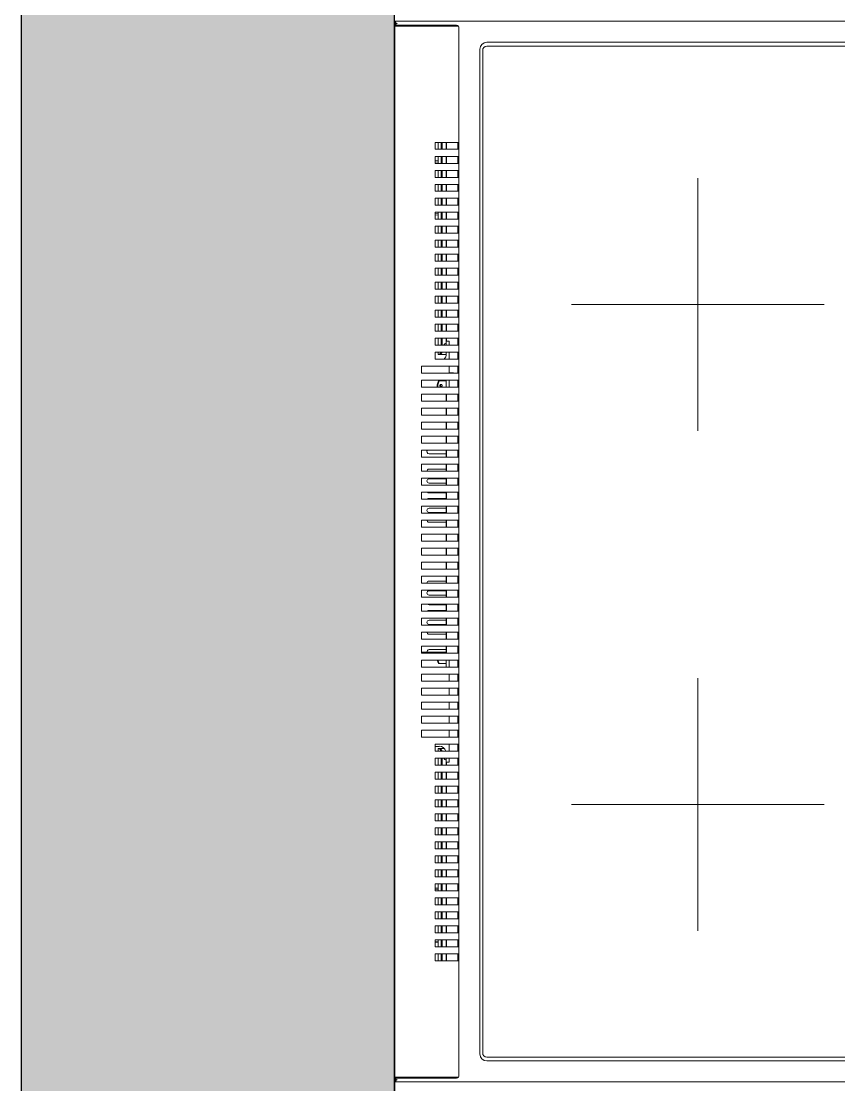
# Model space of a CAD drawing. Header units: inches. Extents: x 9715 to 9910, y -508 to -121.
# Drawn here: x 9715.47 to 9738.46, y -237.94 to -208.02 of the extents above; entities that cross this region are included whole.
import ezdxf

# ---------------------------------------------------------------- set-up
doc = ezdxf.new("R2010")
doc.units = ezdxf.units.IN
doc.header["$LTSCALE"] = 25
doc.header["$MEASUREMENT"] = 0
doc.linetypes.add('Hidden', pattern=[0.03937, 0.019685, -0.019685])
doc.layers.add('A-EQPM-KITCHEN', color=178, linetype='Continuous', lineweight=13, true_color=0x000000)
doc.layers.add('Default', color=178, linetype='Continuous', true_color=0x000000)
doc.layers.add('Layer 02', color=254, linetype='Continuous', true_color=0xe6e6e6)

# ---------------------------------------------------------------- blocks, each defined once
blk = doc.blocks.new('Group-304')
at = {"layer": 'A-EQPM-KITCHEN'}
blk.add_lwpolyline([(97, 11.754), (17.5, 11.754), (17.5, 36.504), (97, 36.504)], close=True, dxfattribs=at)
blk = doc.blocks.new('Stove-Plan')
at = {"layer": 'A-EQPM-KITCHEN'}
for p, q in [((-14.843, 14.618), (-14.843, -10.22)), ((-14.84, 14.618), (-14.808, 14.65)), ((-14.81, 14.616), (-14.84, 14.618)), ((-14.811, 14.65), (-14.811, 14.639)), ((-14.752, 14.639), (-14.811, 14.639)), ((-14.811, 14.639), (-14.811, 14.633)), ((-14.811, 14.633), (-14.811, 14.618)), ((-14.811, 14.618), (-14.81, 14.616)), ((-14.808, 14.65), (14.965, 14.65)), ((-14.752, 14.608), (-14.803, 14.608)), ((-14.803, 14.608), (-14.772, 14.579)), ((-14.736, 14.639), (-14.752, 14.639)), ((-14.74, 14.608), (-14.752, 14.608)), ((-14.736, 14.559), (-14.736, 14.639)), ((-14.736, 14.639), (-14.705, 14.639)), ((-14.736, 12.906), (-14.736, 14.559)), ((-14.705, 14.639), (-14.705, 14.653)), ((14.862, 14.639), (-14.705, 14.639)), ((-14.705, 14.639), (-14.705, 14.615)), ((-14.705, 14.615), (-14.705, 14.6)), ((-14.705, 14.6), (-14.705, 14.589)), ((-14.705, 14.563), (-14.705, 14.558)), ((-14.705, 14.558), (-14.705, 12.906)), ((-14.504, 14.653), (-14.524, 14.653)), ((-13.722, 14.639), (-13.006, 14.639)), ((13.164, 14.639), (13.88, 14.639)), ((14.681, 14.653), (14.661, 14.653)), ((14.862, 14.653), (14.862, 14.639)), ((14.862, 14.639), (14.894, 14.639)), ((14.862, 14.615), (14.862, 14.639)), ((14.862, 14.558), (14.862, 14.615)), ((14.862, 12.906), (14.862, 14.558)), ((14.894, 14.639), (14.894, 14.559)), ((14.894, 14.543), (14.894, 14.589)), ((14.894, 14.559), (14.894, 12.906)), ((14.909, 14.639), (14.897, 14.639)), ((14.909, 14.608), (14.897, 14.608)), ((14.966, 14.639), (14.909, 14.639)), ((14.966, 14.608), (14.909, 14.608)), ((14.93, 14.579), (14.958, 14.608)), ((14.965, 14.65), (14.996, 14.618)), ((14.968, 14.639), (14.968, 14.65)), ((14.968, 14.635), (14.968, 14.639)), ((14.969, 14.618), (14.968, 14.635)), ((14.996, 14.618), (14.969, 14.618)), ((15, -10.22), (15, 14.618)), ((-5.138, 12.896), (-5.138, 13.891)), ((-5.138, 13.891), (-4.941, 13.891)), ((-4.941, 13.891), (-4.941, 12.896)), ((-4.744, 12.896), (-4.744, 13.891)), ((-4.744, 13.891), (-4.547, 13.891)), ((-4.547, 13.891), (-4.547, 12.896)), ((-4.35, 12.896), (-4.35, 13.891)), ((-4.35, 13.891), (-4.154, 13.891)), ((-4.154, 13.891), (-4.154, 12.896)), ((-3.957, 12.896), (-3.957, 13.891)), ((-3.957, 13.891), (-3.76, 13.891)), ((-3.76, 13.891), (-3.76, 12.896)), ((-3.563, 12.896), (-3.563, 13.891)), ((-3.563, 13.891), (-3.366, 13.891)), ((-3.366, 13.891), (-3.366, 12.896)), ((-3.169, 12.896), (-3.169, 13.891)), ((-3.169, 13.891), (-2.972, 13.891)), ((-2.972, 13.891), (-2.972, 12.896)), ((-2.579, 13.891), (-2.776, 13.891)), ((-2.776, 13.891), (-2.776, 12.896)), ((-2.75, 13.891), (-2.75, 13.542)), ((-2.579, 12.896), (-2.579, 13.891)), ((-2.185, 13.891), (-2.382, 13.891)), ((-2.382, 13.891), (-2.382, 12.896)), ((-2.185, 12.896), (-2.185, 13.891)), ((-1.791, 13.891), (-1.988, 13.891)), ((-1.988, 13.891), (-1.988, 12.896)), ((-1.791, 12.896), (-1.791, 13.891)), ((-1.398, 13.891), (-1.594, 13.891)), ((-1.594, 13.891), (-1.594, 12.896)), ((-1.398, 12.896), (-1.398, 13.891)), ((-1.004, 13.891), (-1.201, 13.891)), ((-1.201, 13.891), (-1.201, 12.896)), ((-1.004, 12.896), (-1.004, 13.891)), ((-0.61, 13.891), (-0.807, 13.891)), ((-0.807, 13.891), (-0.807, 12.896)), ((-0.61, 12.896), (-0.61, 13.891)), ((-0.217, 13.891), (-0.413, 13.891)), ((-0.413, 13.891), (-0.413, 12.896)), ((-0.217, 12.896), (-0.217, 13.891)), ((0.177, 13.891), (-0.02, 13.891)), ((-0.02, 13.891), (-0.02, 12.896)), ((0.177, 12.896), (0.177, 13.891)), ((0.571, 13.891), (0.374, 13.891)), ((0.374, 13.891), (0.374, 12.896)), ((0.571, 12.896), (0.571, 13.891)), ((0.965, 13.891), (0.768, 13.891)), ((0.768, 13.891), (0.768, 12.896)), ((0.965, 12.896), (0.965, 13.891)), ((1.161, 12.896), (1.161, 13.891)), ((1.161, 13.891), (1.358, 13.891)), ((1.358, 13.891), (1.358, 12.896)), ((1.555, 12.896), (1.555, 13.891)), ((1.555, 13.891), (1.752, 13.891)), ((1.752, 13.891), (1.752, 12.896)), ((1.949, 12.896), (1.949, 13.891)), ((1.949, 13.891), (2.146, 13.891)), ((2.146, 13.891), (2.146, 12.896)), ((2.343, 12.896), (2.343, 13.891)), ((2.343, 13.891), (2.539, 13.891)), ((2.539, 13.891), (2.539, 12.896)), ((2.736, 12.896), (2.736, 13.891)), ((2.736, 13.891), (2.933, 13.891)), ((2.933, 13.891), (2.933, 12.896)), ((3.13, 12.896), (3.13, 13.891)), ((3.13, 13.891), (3.327, 13.891)), ((3.327, 13.891), (3.327, 12.896)), ((3.524, 12.896), (3.524, 13.891)), ((3.524, 13.891), (3.72, 13.891)), ((3.72, 13.891), (3.72, 12.896)), ((3.917, 12.896), (3.917, 13.891)), ((3.917, 13.891), (4.114, 13.891)), ((4.114, 13.891), (4.114, 12.896)), ((4.311, 12.896), (4.311, 13.891)), ((4.311, 13.891), (4.508, 13.891)), ((4.508, 13.891), (4.508, 12.896)), ((4.705, 12.896), (4.705, 13.891)), ((4.705, 13.891), (4.902, 13.891)), ((4.902, 13.891), (4.902, 12.896)), ((5.098, 12.896), (5.098, 13.891)), ((5.098, 13.891), (5.295, 13.891)), ((5.295, 13.891), (5.295, 12.896)), ((-11.24, 13.502), (-11.437, 13.502)), ((-11.437, 13.502), (-11.437, 12.896)), ((-11.24, 12.896), (-11.24, 13.502)), ((-10.846, 13.502), (-11.043, 13.502)), ((-11.043, 13.502), (-11.043, 12.896)), ((-10.921, 13.502), (-10.927, 13.42)), ((-10.887, 13.42), (-10.882, 13.502)), ((-10.846, 12.896), (-10.846, 13.502)), ((-10.453, 13.502), (-10.65, 13.502)), ((-10.65, 13.502), (-10.65, 12.894)), ((-10.453, 12.896), (-10.453, 13.502)), ((-10.256, 12.896), (-10.256, 13.502)), ((-10.256, 13.502), (-10.059, 13.502)), ((-10.059, 13.502), (-10.059, 12.896)), ((-9.862, 12.896), (-9.862, 13.502)), ((-9.862, 13.502), (-9.665, 13.502)), ((-9.665, 13.502), (-9.665, 12.896)), ((-9.469, 12.896), (-9.469, 13.502)), ((-9.469, 13.502), (-9.272, 13.502)), ((-9.434, 13.502), (-9.429, 13.42)), ((-9.389, 13.42), (-9.394, 13.502)), ((-9.272, 13.502), (-9.272, 12.896)), ((-9.075, 12.896), (-9.075, 13.502)), ((-9.075, 13.502), (-8.878, 13.502)), ((-8.878, 13.502), (-8.878, 12.896)), ((-8.681, 12.896), (-8.681, 13.502)), ((-8.681, 13.502), (-8.484, 13.502)), ((-8.484, 13.502), (-8.484, 12.896)), ((-8.287, 12.896), (-8.287, 13.502)), ((-8.287, 13.502), (-8.091, 13.502)), ((-8.091, 13.502), (-8.091, 12.896)), ((-7.894, 12.896), (-7.894, 13.502)), ((-7.894, 13.502), (-7.697, 13.502)), ((-7.697, 13.502), (-7.697, 12.896)), ((-7.5, 12.896), (-7.5, 13.502)), ((-7.5, 13.502), (-7.303, 13.502)), ((-7.303, 13.502), (-7.303, 12.896)), ((-7.106, 12.896), (-7.106, 13.502)), ((-7.106, 13.502), (-6.909, 13.502)), ((-6.909, 13.502), (-6.909, 12.896)), ((-6.713, 12.896), (-6.713, 13.502)), ((-6.713, 13.502), (-6.516, 13.502)), ((-6.516, 13.502), (-6.516, 12.896)), ((-6.319, 12.896), (-6.319, 13.502)), ((-6.319, 13.502), (-6.122, 13.502)), ((-6.122, 13.502), (-6.122, 12.896)), ((-5.925, 12.896), (-5.925, 13.502)), ((-5.925, 13.502), (-5.728, 13.502)), ((-5.728, 13.502), (-5.728, 12.896)), ((-5.531, 12.896), (-5.531, 13.502)), ((-5.531, 13.502), (-5.335, 13.502)), ((-5.4, 13.502), (-5.4, 13.39)), ((-5.335, 13.502), (-5.335, 12.896)), ((-2.75, 13.542), (-2.75, 13.425)), ((-2.677, 13.677), (-2.677, 13.193)), ((-2.244, 13.193), (-2.244, 13.677)), ((-1.969, 13.193), (-1.969, 13.677)), ((-1.85, 13.677), (-1.85, 13.193)), ((-1.575, 13.677), (-1.575, 13.193)), ((-1.417, 13.193), (-1.417, 13.677)), ((-1.142, 13.193), (-1.142, 13.677)), ((-1.024, 13.677), (-1.024, 13.193)), ((-0.748, 13.677), (-0.748, 13.193)), ((0.906, 13.193), (0.906, 13.677)), ((1.181, 13.193), (1.181, 13.677)), ((1.299, 13.677), (1.299, 13.193)), ((1.575, 13.677), (1.575, 13.193)), ((1.732, 13.193), (1.732, 13.677)), ((2.008, 13.193), (2.008, 13.677)), ((2.126, 13.677), (2.126, 13.193)), ((2.402, 13.677), (2.402, 13.193)), ((2.835, 13.193), (2.835, 13.677)), ((5.492, 12.896), (5.492, 13.502)), ((5.492, 13.502), (5.689, 13.502)), ((5.689, 13.502), (5.689, 12.896)), ((5.886, 12.896), (5.886, 13.502)), ((5.886, 13.502), (6.083, 13.502)), ((6.083, 13.502), (6.083, 12.896)), ((6.28, 12.896), (6.28, 13.502)), ((6.28, 13.502), (6.476, 13.502)), ((6.476, 13.502), (6.476, 12.896)), ((6.673, 12.896), (6.673, 13.502)), ((6.673, 13.502), (6.87, 13.502)), ((6.87, 13.502), (6.87, 12.896)), ((7.067, 12.896), (7.067, 13.502)), ((7.067, 13.502), (7.264, 13.502)), ((7.264, 13.502), (7.264, 12.896)), ((7.461, 12.896), (7.461, 13.502)), ((7.461, 13.502), (7.657, 13.502)), ((7.657, 13.502), (7.657, 12.896)), ((7.854, 12.896), (7.854, 13.502)), ((7.854, 13.502), (8.051, 13.502)), ((8.051, 13.502), (8.051, 12.896)), ((8.248, 12.896), (8.248, 13.502)), ((8.248, 13.502), (8.445, 13.502)), ((8.445, 13.502), (8.445, 12.896)), ((8.642, 12.896), (8.642, 13.502)), ((8.642, 13.502), (8.839, 13.502)), ((8.839, 13.502), (8.839, 12.896)), ((9.035, 12.896), (9.035, 13.502)), ((9.035, 13.502), (9.232, 13.502)), ((9.232, 13.502), (9.232, 12.896)), ((9.429, 12.896), (9.429, 13.502)), ((9.429, 13.502), (9.626, 13.502)), ((9.547, 13.42), (9.552, 13.502)), ((9.592, 13.502), (9.587, 13.42)), ((9.626, 13.502), (9.626, 12.896)), ((9.823, 12.896), (9.823, 13.502)), ((9.823, 13.502), (10.02, 13.502)), ((10.02, 13.502), (10.02, 12.896)), ((10.217, 12.896), (10.217, 13.502)), ((10.217, 13.502), (10.413, 13.502)), ((10.413, 13.502), (10.413, 12.896)), ((10.61, 12.896), (10.61, 13.502)), ((10.61, 13.502), (10.807, 13.502)), ((10.807, 13.502), (10.807, 12.895)), ((11.004, 12.896), (11.004, 13.502)), ((11.004, 13.502), (11.201, 13.502)), ((11.045, 13.42), (11.039, 13.502)), ((11.079, 13.502), (11.084, 13.42)), ((11.201, 13.502), (11.201, 12.896)), ((11.398, 12.896), (11.398, 13.502)), ((11.398, 13.502), (11.594, 13.502)), ((11.594, 13.502), (11.594, 12.896)), ((-11.437, 13.334), (-11.24, 13.334)), ((-11.437, 13.311), (-11.24, 13.311)), ((-11.437, 13.193), (-11.24, 13.193)), ((-11.24, 13.182), (-11.437, 13.182)), ((-11.434, 13.42), (-11.24, 13.42)), ((-11.043, 13.42), (-10.846, 13.42)), ((-11.043, 13.334), (-10.846, 13.334)), ((-11.043, 13.311), (-10.846, 13.311)), ((-11.043, 13.193), (-10.846, 13.193)), ((-10.846, 13.182), (-11.043, 13.182)), ((-10.65, 13.42), (-10.453, 13.42)), ((-10.65, 13.334), (-10.453, 13.334)), ((-10.65, 13.311), (-10.453, 13.311)), ((-10.65, 13.193), (-10.453, 13.193)), ((-10.453, 13.182), (-10.65, 13.182)), ((-10.256, 13.42), (-10.059, 13.42)), ((-10.256, 13.334), (-10.059, 13.334)), ((-10.256, 13.311), (-10.059, 13.311)), ((-10.256, 13.193), (-10.059, 13.193)), ((-10.059, 13.182), (-10.256, 13.182)), ((-9.862, 13.42), (-9.665, 13.42)), ((-9.862, 13.334), (-9.665, 13.334)), ((-9.862, 13.311), (-9.665, 13.311)), ((-9.862, 13.193), (-9.665, 13.193)), ((-9.665, 13.182), (-9.862, 13.182)), ((-9.472, 13.334), (-9.272, 13.334)), ((-9.469, 13.42), (-9.272, 13.42)), ((-9.469, 13.311), (-9.272, 13.311)), ((-9.469, 13.193), (-9.272, 13.193)), ((-9.272, 13.182), (-9.469, 13.182)), ((-9.075, 13.42), (-8.878, 13.42)), ((-9.075, 13.334), (-8.878, 13.334)), ((-9.075, 13.311), (-8.878, 13.311)), ((-9.075, 13.193), (-8.878, 13.193)), ((-8.878, 13.182), (-9.075, 13.182)), ((-8.681, 13.42), (-8.484, 13.42)), ((-8.681, 13.334), (-8.484, 13.334)), ((-8.681, 13.311), (-8.484, 13.311)), ((-8.681, 13.193), (-8.484, 13.193)), ((-8.484, 13.182), (-8.681, 13.182)), ((-8.287, 13.42), (-8.091, 13.42)), ((-8.287, 13.334), (-8.091, 13.334)), ((-8.287, 13.311), (-8.091, 13.311)), ((-8.287, 13.193), (-8.091, 13.193)), ((-8.091, 13.182), (-8.287, 13.182)), ((-7.894, 13.42), (-7.697, 13.42)), ((-7.894, 13.334), (-7.697, 13.334)), ((-7.894, 13.311), (-7.697, 13.311)), ((-7.894, 13.193), (-7.697, 13.193)), ((-7.697, 13.182), (-7.894, 13.182)), ((-7.5, 13.42), (-7.303, 13.42)), ((-7.5, 13.334), (-7.303, 13.334)), ((-7.5, 13.311), (-7.303, 13.311)), ((-7.5, 13.193), (-7.303, 13.193)), ((-7.303, 13.182), (-7.5, 13.182)), ((-7.106, 13.42), (-6.909, 13.42)), ((-7.106, 13.334), (-6.909, 13.334)), ((-7.106, 13.311), (-6.909, 13.311)), ((-7.106, 13.193), (-6.909, 13.193)), ((-6.909, 13.182), (-7.106, 13.182)), ((-6.713, 13.42), (-6.516, 13.42)), ((-6.713, 13.334), (-6.516, 13.334)), ((-6.713, 13.311), (-6.516, 13.311)), ((-6.713, 13.193), (-6.516, 13.193)), ((-6.516, 13.182), (-6.713, 13.182)), ((-6.319, 13.42), (-6.122, 13.42)), ((-6.319, 13.334), (-6.122, 13.334)), ((-6.319, 13.311), (-6.122, 13.311)), ((-6.319, 13.193), (-6.122, 13.193)), ((-6.122, 13.182), (-6.319, 13.182)), ((-5.925, 13.42), (-5.728, 13.42)), ((-5.925, 13.334), (-5.728, 13.334)), ((-5.925, 13.311), (-5.728, 13.311)), ((-5.925, 13.193), (-5.728, 13.193)), ((-5.846, 13.182), (-5.925, 13.182)), ((-5.846, 13.111), (-5.846, 13.182)), ((-5.531, 13.42), (-5.464, 13.42)), ((-5.464, 13.379), (-5.531, 13.334)), ((-5.464, 13.356), (-5.531, 13.311)), ((-5.464, 13.42), (-5.464, 13.408)), ((-5.464, 13.408), (-5.464, 13.379)), ((-5.464, 13.371), (-5.464, 13.356)), ((-5.464, 13.356), (-5.464, 13.244)), ((-2.972, 13.193), (-3.144, 13.193)), ((-2.972, 13.452), (-3.065, 13.416)), ((-2.972, 13.426), (-3.065, 13.39)), ((-3.065, 13.416), (-3.065, 13.397)), ((-3.065, 13.39), (-3.065, 13.193)), ((-2.75, 13.4), (-2.778, 13.4)), ((-2.579, 13.193), (-2.776, 13.193)), ((-2.579, 13.182), (-2.776, 13.182)), ((-2.75, 13.425), (-2.75, 13.4)), ((-2.75, 13.4), (-2.75, 13.193)), ((-2.185, 13.193), (-2.382, 13.193)), ((-2.185, 13.182), (-2.382, 13.182)), ((-1.791, 13.193), (-1.988, 13.193)), ((-1.791, 13.182), (-1.988, 13.182)), ((-1.398, 13.193), (-1.594, 13.193)), ((-1.398, 13.182), (-1.594, 13.182)), ((-1.004, 13.193), (-1.201, 13.193)), ((-1.004, 13.182), (-1.201, 13.182)), ((-0.61, 13.193), (-0.807, 13.193)), ((-0.61, 13.182), (-0.807, 13.182)), ((-0.217, 13.193), (-0.413, 13.193)), ((-0.217, 13.182), (-0.413, 13.182)), ((0.177, 13.193), (-0.02, 13.193)), ((0.177, 13.182), (-0.02, 13.182)), ((0.571, 13.193), (0.374, 13.193)), ((0.571, 13.182), (0.374, 13.182)), ((0.965, 13.193), (0.768, 13.193)), ((0.965, 13.182), (0.768, 13.182)), ((1.358, 13.193), (1.161, 13.193)), ((1.358, 13.182), (1.161, 13.182)), ((1.752, 13.193), (1.555, 13.193)), ((1.752, 13.182), (1.555, 13.182)), ((2.146, 13.193), (1.949, 13.193)), ((2.146, 13.182), (1.949, 13.182)), ((2.539, 13.193), (2.343, 13.193)), ((2.539, 13.182), (2.343, 13.182)), ((2.933, 13.193), (2.736, 13.193)), ((2.933, 13.182), (2.736, 13.182)), ((3.327, 13.193), (3.13, 13.193)), ((3.327, 13.182), (3.13, 13.182)), ((3.72, 13.193), (3.524, 13.193)), ((3.72, 13.182), (3.524, 13.182)), ((4.114, 13.193), (3.917, 13.193)), ((4.114, 13.182), (3.917, 13.182)), ((4.508, 13.193), (4.311, 13.193)), ((4.508, 13.182), (4.311, 13.182)), ((4.77, 13.453), (4.705, 13.453)), ((4.77, 13.426), (4.705, 13.426)), ((4.705, 13.358), (4.724, 13.359)), ((4.724, 13.349), (4.705, 13.35)), ((4.724, 13.323), (4.705, 13.324)), ((4.888, 13.193), (4.705, 13.193)), ((4.888, 13.416), (4.77, 13.453)), ((4.888, 13.39), (4.77, 13.426)), ((4.888, 13.397), (4.888, 13.416)), ((4.888, 13.193), (4.888, 13.39)), ((5.624, 13.408), (5.624, 13.42)), ((5.624, 13.42), (5.689, 13.42)), ((5.624, 13.379), (5.624, 13.408)), ((5.689, 13.334), (5.624, 13.379)), ((5.624, 13.371), (5.624, 13.356)), ((5.624, 13.193), (5.624, 13.356)), ((5.624, 13.356), (5.689, 13.312)), ((5.689, 13.193), (5.636, 13.193)), ((5.886, 13.42), (6.083, 13.42)), ((5.886, 13.334), (6.083, 13.334)), ((5.886, 13.311), (6.083, 13.311)), ((6.083, 13.193), (5.886, 13.193)), ((6.083, 13.182), (6.004, 13.182)), ((6.004, 13.182), (6.004, 13.111)), ((6.28, 13.42), (6.476, 13.42)), ((6.28, 13.334), (6.476, 13.334)), ((6.28, 13.311), (6.476, 13.311)), ((6.476, 13.193), (6.28, 13.193)), ((6.476, 13.182), (6.28, 13.182)), ((6.673, 13.42), (6.87, 13.42)), ((6.673, 13.334), (6.87, 13.334)), ((6.673, 13.311), (6.87, 13.311)), ((6.87, 13.193), (6.673, 13.193)), ((6.87, 13.182), (6.673, 13.182)), ((7.067, 13.42), (7.264, 13.42)), ((7.067, 13.334), (7.264, 13.334)), ((7.067, 13.311), (7.264, 13.311)), ((7.264, 13.193), (7.067, 13.193)), ((7.264, 13.182), (7.067, 13.182)), ((7.461, 13.42), (7.657, 13.42)), ((7.461, 13.334), (7.657, 13.334)), ((7.461, 13.311), (7.657, 13.311)), ((7.657, 13.193), (7.461, 13.193)), ((7.657, 13.182), (7.461, 13.182)), ((7.854, 13.42), (8.051, 13.42)), ((7.854, 13.334), (8.051, 13.334)), ((7.854, 13.311), (8.051, 13.311)), ((8.051, 13.193), (7.854, 13.193)), ((8.051, 13.182), (7.854, 13.182)), ((8.248, 13.42), (8.445, 13.42)), ((8.248, 13.334), (8.445, 13.334)), ((8.248, 13.311), (8.445, 13.311)), ((8.445, 13.193), (8.248, 13.193)), ((8.445, 13.182), (8.248, 13.182)), ((8.642, 13.42), (8.839, 13.42)), ((8.642, 13.334), (8.839, 13.334)), ((8.642, 13.311), (8.839, 13.311)), ((8.839, 13.193), (8.642, 13.193)), ((8.839, 13.182), (8.642, 13.182)), ((9.035, 13.42), (9.232, 13.42)), ((9.035, 13.334), (9.232, 13.334)), ((9.035, 13.311), (9.232, 13.311)), ((9.232, 13.193), (9.035, 13.193)), ((9.232, 13.182), (9.035, 13.182)), ((9.429, 13.42), (9.626, 13.42)), ((9.429, 13.334), (9.626, 13.334)), ((9.429, 13.311), (9.626, 13.311)), ((9.626, 13.193), (9.429, 13.193)), ((9.626, 13.182), (9.429, 13.182)), ((9.823, 13.42), (10.02, 13.42)), ((9.823, 13.334), (10.02, 13.334)), ((9.823, 13.311), (10.02, 13.311)), ((10.02, 13.193), (9.823, 13.193)), ((10.02, 13.182), (9.823, 13.182)), ((10.217, 13.42), (10.413, 13.42)), ((10.217, 13.334), (10.413, 13.334)), ((10.217, 13.311), (10.413, 13.311)), ((10.413, 13.193), (10.217, 13.193)), ((10.413, 13.182), (10.217, 13.182)), ((10.61, 13.42), (10.807, 13.42)), ((10.61, 13.334), (10.807, 13.334)), ((10.61, 13.311), (10.807, 13.311)), ((10.807, 13.193), (10.61, 13.193)), ((10.807, 13.182), (10.61, 13.182)), ((11.004, 13.42), (11.201, 13.42)), ((11.004, 13.334), (11.201, 13.334)), ((11.004, 13.311), (11.201, 13.311)), ((11.201, 13.193), (11.004, 13.193)), ((11.201, 13.182), (11.004, 13.182)), ((11.398, 13.42), (11.594, 13.42)), ((11.398, 13.334), (11.594, 13.334)), ((11.398, 13.311), (11.594, 13.311)), ((11.594, 13.193), (11.398, 13.193)), ((11.594, 13.182), (11.398, 13.182)), ((-14.705, 12.906), (-14.736, 12.906)), ((-14.705, 12.906), (-14.705, 12.896)), ((-14.705, 12.896), (-14.705, 12.847)), ((-11.437, 12.896), (-11.437, 12.835)), ((-11.437, 12.867), (-11.24, 12.867)), ((-11.24, 12.835), (-11.24, 12.896)), ((-11.043, 12.896), (-11.043, 12.835)), ((-11.043, 12.867), (-10.846, 12.867)), ((-10.846, 12.835), (-10.846, 12.896)), ((-10.65, 12.894), (-10.65, 12.835)), ((-10.65, 12.867), (-10.453, 12.867)), ((-10.453, 12.835), (-10.453, 12.896)), ((-10.256, 12.835), (-10.256, 12.896)), ((-10.256, 12.867), (-10.059, 12.867)), ((-10.059, 12.896), (-10.059, 12.835)), ((-9.862, 12.835), (-9.862, 12.896)), ((-9.862, 12.867), (-9.665, 12.867)), ((-9.665, 12.896), (-9.665, 12.835)), ((-9.469, 12.835), (-9.469, 12.896)), ((-9.469, 12.867), (-9.272, 12.867)), ((-9.272, 12.896), (-9.272, 12.835)), ((-9.075, 12.835), (-9.075, 12.896)), ((-9.075, 12.867), (-8.878, 12.867)), ((-8.878, 12.896), (-8.878, 12.835)), ((-8.681, 12.835), (-8.681, 12.896)), ((-8.681, 12.867), (-8.484, 12.867)), ((-8.484, 12.896), (-8.484, 12.835)), ((-8.287, 12.835), (-8.287, 12.896)), ((-8.287, 12.867), (-8.091, 12.867)), ((-8.091, 12.896), (-8.091, 12.835)), ((-7.894, 12.835), (-7.894, 12.896)), ((-7.894, 12.867), (-7.697, 12.867)), ((-7.697, 12.896), (-7.697, 12.835)), ((-7.5, 12.835), (-7.5, 12.896)), ((-7.5, 12.867), (-7.303, 12.867)), ((-7.303, 12.896), (-7.303, 12.835)), ((-7.106, 12.835), (-7.106, 12.896)), ((-7.106, 12.867), (-6.909, 12.867)), ((-6.909, 12.896), (-6.909, 12.835)), ((-6.713, 12.835), (-6.713, 12.896)), ((-6.713, 12.867), (-6.516, 12.867)), ((-6.516, 12.896), (-6.516, 12.835)), ((-6.319, 12.835), (-6.319, 12.896)), ((-6.319, 12.867), (-6.122, 12.867)), ((-6.122, 12.896), (-6.122, 12.835)), ((-5.925, 12.835), (-5.925, 12.896)), ((-5.925, 12.867), (-5.728, 12.867)), ((-5.728, 13.111), (-5.846, 13.111)), ((-5.728, 12.896), (-5.728, 12.835)), ((-5.335, 13.111), (-5.531, 13.111)), ((-5.531, 12.835), (-5.531, 12.896)), ((-5.531, 12.867), (-5.335, 12.867)), ((-5.335, 12.896), (-5.335, 12.835)), ((-4.941, 13.111), (-5.138, 13.111)), ((-5.138, 12.835), (-5.138, 12.896)), ((-5.138, 12.867), (-4.941, 12.867)), ((-4.941, 12.896), (-4.941, 12.835)), ((-4.547, 13.111), (-4.744, 13.111)), ((-4.744, 12.835), (-4.744, 12.896)), ((-4.744, 12.867), (-4.547, 12.867)), ((-4.547, 12.896), (-4.547, 12.835)), ((-4.154, 13.111), (-4.35, 13.111)), ((-4.35, 12.835), (-4.35, 12.896)), ((-4.35, 12.867), (-4.154, 12.867)), ((-4.154, 12.896), (-4.154, 12.835)), ((-3.76, 13.111), (-3.957, 13.111)), ((-3.957, 12.835), (-3.957, 12.896)), ((-3.957, 12.867), (-3.76, 12.867)), ((-3.76, 12.896), (-3.76, 12.835)), ((-3.366, 13.111), (-3.563, 13.111)), ((-3.563, 12.835), (-3.563, 12.896)), ((-3.563, 12.867), (-3.366, 12.867)), ((-3.366, 12.896), (-3.366, 12.835)), ((-2.972, 13.111), (-3.169, 13.111)), ((-3.169, 12.835), (-3.169, 12.896)), ((-3.169, 12.867), (-2.972, 12.867)), ((-2.972, 12.896), (-2.972, 12.835)), ((-2.776, 12.896), (-2.776, 12.835)), ((-2.776, 12.867), (-2.579, 12.867)), ((-2.579, 12.835), (-2.579, 12.896)), ((-2.382, 12.896), (-2.382, 12.835)), ((-2.382, 12.867), (-2.185, 12.867)), ((-2.185, 12.835), (-2.185, 12.896)), ((-1.988, 12.896), (-1.988, 12.835)), ((-1.988, 12.867), (-1.791, 12.867)), ((-1.791, 12.835), (-1.791, 12.896)), ((-1.594, 12.896), (-1.594, 12.835)), ((-1.594, 12.867), (-1.398, 12.867)), ((-1.398, 12.835), (-1.398, 12.896)), ((-1.201, 12.896), (-1.201, 12.835)), ((-1.201, 12.867), (-1.004, 12.867)), ((-1.004, 12.835), (-1.004, 12.896)), ((-0.807, 12.896), (-0.807, 12.835)), ((-0.807, 12.867), (-0.61, 12.867)), ((-0.61, 12.835), (-0.61, 12.896)), ((-0.413, 12.896), (-0.413, 12.835)), ((-0.413, 12.867), (-0.217, 12.867)), ((-0.217, 12.835), (-0.217, 12.896)), ((-0.02, 12.896), (-0.02, 12.835)), ((-0.02, 12.867), (0.177, 12.867)), ((0.177, 12.835), (0.177, 12.896)), ((0.374, 12.896), (0.374, 12.835)), ((0.374, 12.867), (0.571, 12.867)), ((0.571, 12.835), (0.571, 12.896)), ((0.768, 12.896), (0.768, 12.835)), ((0.768, 12.867), (0.965, 12.867)), ((0.965, 12.835), (0.965, 12.896)), ((1.161, 12.835), (1.161, 12.896)), ((1.161, 12.867), (1.358, 12.867)), ((1.358, 12.896), (1.358, 12.835)), ((1.555, 12.835), (1.555, 12.896)), ((1.555, 12.867), (1.752, 12.867)), ((1.752, 12.896), (1.752, 12.835)), ((1.949, 12.835), (1.949, 12.896)), ((1.949, 12.867), (2.146, 12.867)), ((2.146, 12.896), (2.146, 12.835)), ((2.343, 12.835), (2.343, 12.896)), ((2.343, 12.867), (2.539, 12.867)), ((2.539, 12.896), (2.539, 12.835)), ((2.736, 12.835), (2.736, 12.896)), ((2.736, 12.867), (2.933, 12.867)), ((2.933, 12.896), (2.933, 12.835)), ((3.13, 12.835), (3.13, 12.896)), ((3.13, 12.867), (3.327, 12.867)), ((3.327, 12.896), (3.327, 12.835)), ((3.524, 12.835), (3.524, 12.896)), ((3.524, 12.867), (3.72, 12.867)), ((3.72, 12.896), (3.72, 12.835)), ((3.917, 12.835), (3.917, 12.896)), ((3.917, 12.867), (4.114, 12.867)), ((4.114, 12.896), (4.114, 12.835)), ((4.311, 12.835), (4.311, 12.896)), ((4.311, 12.867), (4.508, 12.867)), ((4.508, 12.896), (4.508, 12.835)), ((4.902, 13.111), (4.705, 13.111)), ((4.705, 12.835), (4.705, 12.896)), ((4.705, 12.867), (4.902, 12.867)), ((4.902, 12.896), (4.902, 12.835)), ((5.098, 12.994), (5.108, 12.994)), ((5.098, 12.835), (5.098, 12.896)), ((5.098, 12.867), (5.295, 12.867)), ((5.108, 12.994), (5.108, 13.111)), ((5.108, 13.111), (5.295, 13.111)), ((5.295, 12.896), (5.295, 12.835)), ((5.689, 13.111), (5.492, 13.111)), ((5.492, 12.835), (5.492, 12.896)), ((5.492, 12.867), (5.689, 12.867)), ((5.689, 12.896), (5.689, 12.835)), ((6.004, 13.111), (5.886, 13.111)), ((5.886, 12.835), (5.886, 12.896)), ((5.886, 12.867), (6.083, 12.867)), ((6.083, 12.896), (6.083, 12.835)), ((6.28, 12.835), (6.28, 12.896)), ((6.28, 12.867), (6.476, 12.867)), ((6.476, 12.896), (6.476, 12.835)), ((6.673, 12.835), (6.673, 12.896)), ((6.673, 12.867), (6.87, 12.867)), ((6.87, 12.896), (6.87, 12.835)), ((7.067, 12.835), (7.067, 12.896)), ((7.067, 12.867), (7.264, 12.867)), ((7.264, 12.896), (7.264, 12.835)), ((7.461, 12.835), (7.461, 12.896)), ((7.461, 12.867), (7.657, 12.867)), ((7.657, 12.896), (7.657, 12.835)), ((7.854, 12.835), (7.854, 12.896)), ((7.854, 12.867), (8.051, 12.867)), ((8.051, 12.896), (8.051, 12.835)), ((8.248, 12.835), (8.248, 12.896)), ((8.248, 12.867), (8.445, 12.867)), ((8.445, 12.896), (8.445, 12.835)), ((8.642, 12.835), (8.642, 12.896)), ((8.642, 12.867), (8.839, 12.867)), ((8.839, 12.896), (8.839, 12.835)), ((9.035, 12.835), (9.035, 12.896)), ((9.035, 12.867), (9.232, 12.867)), ((9.232, 12.896), (9.232, 12.835)), ((9.429, 12.835), (9.429, 12.896)), ((9.429, 12.867), (9.626, 12.867)), ((9.626, 12.896), (9.626, 12.835)), ((9.823, 12.835), (9.823, 12.896)), ((9.823, 12.867), (10.02, 12.867)), ((10.02, 12.896), (10.02, 12.835)), ((10.217, 12.835), (10.217, 12.896)), ((10.217, 12.867), (10.413, 12.867)), ((10.413, 12.896), (10.413, 12.835)), ((10.61, 12.835), (10.61, 12.896)), ((10.61, 12.867), (10.807, 12.867)), ((10.807, 12.895), (10.807, 12.835)), ((11.004, 12.835), (11.004, 12.896)), ((11.004, 12.867), (11.201, 12.867)), ((11.201, 12.896), (11.201, 12.835)), ((11.398, 12.835), (11.398, 12.896)), ((11.398, 12.867), (11.594, 12.867)), ((11.594, 12.896), (11.594, 12.835)), ((14.862, 12.896), (14.862, 12.906)), ((14.894, 12.906), (14.862, 12.906)), ((14.862, 12.847), (14.862, 12.896)), ((-11.437, 12.835), (-14.665, 12.835)), ((-11.437, 12.835), (-11.24, 12.835)), ((-11.043, 12.835), (-11.24, 12.835)), ((-11.043, 12.835), (-10.846, 12.835)), ((-10.65, 12.835), (-10.846, 12.835)), ((-10.65, 12.835), (-10.453, 12.835)), ((-10.453, 12.835), (-10.256, 12.835)), ((-10.256, 12.835), (-10.059, 12.835)), ((-10.059, 12.835), (-9.862, 12.835)), ((-9.862, 12.835), (-9.665, 12.835)), ((-9.665, 12.835), (-9.469, 12.835)), ((-9.469, 12.835), (-9.272, 12.835)), ((-9.272, 12.835), (-9.075, 12.835)), ((-9.075, 12.835), (-8.878, 12.835)), ((-8.878, 12.835), (-8.681, 12.835)), ((-8.681, 12.835), (-8.484, 12.835)), ((-8.484, 12.835), (-8.287, 12.835)), ((-8.287, 12.835), (-8.091, 12.835)), ((-8.091, 12.835), (-7.894, 12.835)), ((-7.894, 12.835), (-7.697, 12.835)), ((-7.697, 12.835), (-7.5, 12.835)), ((-7.5, 12.835), (-7.303, 12.835)), ((-7.303, 12.835), (-7.106, 12.835)), ((-7.106, 12.835), (-6.909, 12.835)), ((-6.909, 12.835), (-6.713, 12.835)), ((-6.713, 12.835), (-6.516, 12.835)), ((-6.516, 12.835), (-6.319, 12.835)), ((-6.319, 12.835), (-6.122, 12.835)), ((-6.122, 12.835), (-5.925, 12.835)), ((-5.925, 12.835), (-5.728, 12.835)), ((-5.728, 12.835), (-5.531, 12.835)), ((-5.531, 12.835), (-5.335, 12.835)), ((-5.335, 12.835), (-5.138, 12.835)), ((-5.138, 12.835), (-4.941, 12.835)), ((-4.941, 12.835), (-4.744, 12.835)), ((-4.744, 12.835), (-4.547, 12.835)), ((-4.547, 12.835), (-4.35, 12.835)), ((-4.35, 12.835), (-4.154, 12.835)), ((-4.154, 12.835), (-3.957, 12.835)), ((-3.957, 12.835), (-3.76, 12.835)), ((-3.76, 12.835), (-3.563, 12.835)), ((-3.563, 12.835), (-3.366, 12.835)), ((-3.366, 12.835), (-3.169, 12.835)), ((-3.169, 12.835), (-2.972, 12.835)), ((-2.972, 12.835), (-2.778, 12.835)), ((-2.776, 12.835), (-2.579, 12.835)), ((-2.579, 12.835), (-2.382, 12.835)), ((-2.382, 12.835), (-2.185, 12.835)), ((-1.988, 12.835), (-2.185, 12.835)), ((-1.988, 12.835), (-1.791, 12.835)), ((-1.594, 12.835), (-1.791, 12.835)), ((-1.594, 12.835), (-1.398, 12.835)), ((-1.201, 12.835), (-1.398, 12.835)), ((-1.201, 12.835), (-1.004, 12.835)), ((-0.807, 12.835), (-1.004, 12.835)), ((-0.807, 12.835), (-0.61, 12.835)), ((-0.61, 12.835), (-0.413, 12.835)), ((-0.413, 12.835), (-0.217, 12.835)), ((-0.02, 12.835), (-0.217, 12.835)), ((-0.02, 12.835), (0.177, 12.835)), ((0.374, 12.835), (0.177, 12.835)), ((0.374, 12.835), (0.571, 12.835)), ((0.768, 12.835), (0.571, 12.835)), ((0.768, 12.835), (0.965, 12.835)), ((0.965, 12.835), (1.161, 12.835)), ((1.161, 12.835), (1.358, 12.835)), ((1.358, 12.835), (1.555, 12.835)), ((1.555, 12.835), (1.752, 12.835)), ((1.752, 12.835), (1.949, 12.835)), ((1.949, 12.835), (2.146, 12.835)), ((2.146, 12.835), (2.343, 12.835)), ((2.343, 12.835), (2.539, 12.835)), ((2.539, 12.835), (2.736, 12.835)), ((2.736, 12.835), (2.933, 12.835)), ((2.933, 12.835), (3.13, 12.835)), ((3.13, 12.835), (3.327, 12.835)), ((3.327, 12.835), (3.524, 12.835)), ((3.524, 12.835), (3.72, 12.835)), ((3.72, 12.835), (3.917, 12.835)), ((3.917, 12.835), (4.114, 12.835)), ((4.114, 12.835), (4.311, 12.835)), ((4.311, 12.835), (4.508, 12.835)), ((4.508, 12.835), (4.705, 12.835)), ((4.705, 12.835), (4.902, 12.835)), ((4.902, 12.835), (5.098, 12.835)), ((5.098, 12.835), (5.295, 12.835)), ((5.295, 12.835), (5.492, 12.835)), ((5.492, 12.835), (5.689, 12.835)), ((5.689, 12.835), (5.886, 12.835)), ((5.886, 12.835), (6.083, 12.835)), ((6.083, 12.835), (6.28, 12.835)), ((6.28, 12.835), (6.476, 12.835)), ((6.476, 12.835), (6.673, 12.835)), ((6.673, 12.835), (6.87, 12.835)), ((6.87, 12.835), (7.067, 12.835)), ((7.067, 12.835), (7.264, 12.835)), ((7.264, 12.835), (7.461, 12.835)), ((7.461, 12.835), (7.657, 12.835)), ((7.657, 12.835), (7.854, 12.835)), ((7.854, 12.835), (8.051, 12.835)), ((8.051, 12.835), (8.248, 12.835)), ((8.248, 12.835), (8.445, 12.835)), ((8.445, 12.835), (8.642, 12.835)), ((8.642, 12.835), (8.839, 12.835)), ((8.839, 12.835), (9.035, 12.835)), ((9.035, 12.835), (9.232, 12.835)), ((9.232, 12.835), (9.429, 12.835)), ((9.429, 12.835), (9.626, 12.835)), ((9.626, 12.835), (9.823, 12.835)), ((9.823, 12.835), (10.02, 12.835)), ((10.02, 12.835), (10.217, 12.835)), ((10.217, 12.835), (10.413, 12.835)), ((10.413, 12.835), (10.61, 12.835)), ((10.61, 12.835), (10.807, 12.835)), ((10.807, 12.835), (11.004, 12.835)), ((11.004, 12.835), (11.201, 12.835)), ((11.201, 12.835), (11.398, 12.835)), ((11.398, 12.835), (11.594, 12.835)), ((11.594, 12.835), (14.823, 12.835)), ((-14.252, -9.464), (-14.252, 12.051)), ((-14.142, -9.464), (-14.142, 12.051)), ((-14.055, 12.248), (14.213, 12.248)), ((-14.024, 12.169), (14.181, 12.169)), ((-11.405, 12.169), (-11.376, 12.169)), ((11.534, 12.169), (11.565, 12.169)), ((14.299, 12.051), (14.299, -9.464)), ((14.409, 12.051), (14.409, -9.464)), ((-7.032, 9.669), (-7.032, 6.114)), ((7.032, 9.669), (7.032, 6.114)), ((-10.587, 6.114), (-7.032, 6.114)), ((-7.032, 2.559), (-7.032, 6.114)), ((-3.478, 6.114), (-7.032, 6.114)), ((3.478, 6.114), (7.032, 6.114)), ((10.587, 6.114), (7.032, 6.114)), ((7.032, 2.559), (7.032, 6.114))]:
    blk.add_line(p, q, dxfattribs=at)
for centre, radius, start, end in [((-33.204, 14.579), 18.499, 359.9691, 0.0309), ((-10.382, 14.566), 4.322, 179.9627, 180.0373), ((-2.736, 13.677), 0.0591, 0, 103.4934), ((-2.185, 13.677), 0.0591, 90, 180), ((-1.909, 13.677), 0.0591, 0, 180), ((-1.634, 13.677), 0.0591, 0, 48.1897), ((-1.358, 13.677), 0.0591, 131.8103, 180), ((-1.083, 13.677), 0.0591, 360, 180), ((-0.807, 13.677), 0.0591, 0, 90), ((0.965, 13.677), 0.0591, 90, 180), ((1.24, 13.677), 0.0591, 0, 180), ((1.516, 13.677), 0.0591, 0, 48.1897), ((1.791, 13.677), 0.0591, 131.8103, 180), ((2.067, 13.677), 0.0591, 0, 180), ((2.343, 13.677), 0.0591, 0, 90), ((2.894, 13.677), 0.0591, 48.1897, 180), ((-5.7, 13.175), 0.0881, 109.0382, 168.2649), ((-5.596, 13.39), 0.197, 289.2688, 360), ((-3.144, 13.39), 0.197, 262.5304, 270), ((4.751, 13.341), 0.0323, 214.3441, 145.6559), ((4.726, 13.5), 0.151, 269.2458, 285.0228), ((4.888, 13.39), 0.197, 270, 274.014), ((5.636, 13.39), 0.197, 223.1136, 270), ((5.86, 13.175), 0.0882, 11.7424, 72.8394), ((-14.665, 12.906), 0.0709, 180, 236.251), ((14.823, 12.906), 0.0709, 303.749, 360), ((-14.666, 12.906), 0.0703, 236.4797, 270.3874), ((14.823, 12.906), 0.0703, 269.6126, 303.5203), ((-14.055, 12.051), 0.197, 90, 180), ((-14.024, 12.051), 0.118, 90, 180), ((14.181, 12.051), 0.118, 0, 90), ((14.213, 12.051), 0.197, 0, 90)]:
    blk.add_arc(centre, radius, start, end, dxfattribs=at)
at = {"layer": 'A-EQPM-KITCHEN', "linetype": 'Continuous', "lineweight": 5}
blk.add_point((15, 14.65), dxfattribs=at)

msp = doc.modelspace()

# ---------------------------------------------------------------- hatches: boundary and pattern name
at = {"layer": 'Layer 02'}
msp.add_hatch(color=256, dxfattribs=at).paths.add_polyline_path([(9756.176, -120.521), (9715.468, -120.521), (9715.468, -508.489), (9737.968, -508.489), (9737.968, -497.989), (9725.968, -497.989), (9725.968, -128.521), (9756.176, -128.521)], flags=0)

# ---------------------------------------------------------------- linework, layer by layer
at = {"layer": 'Default'}
msp.add_lwpolyline([(9756.176, -120.521), (9715.468, -120.521), (9715.468, -508.489), (9737.968, -508.489), (9737.968, -497.989), (9725.968, -497.989), (9725.968, -128.521), (9756.176, -128.521)], close=True, dxfattribs=at)
at = {"layer": 'Default', "linetype": 'Hidden'}
msp.add_lwpolyline([(9725.968, -128.521), (9725.968, -266.021), (9741.968, -266.021), (9741.968, -128.521)], close=True, dxfattribs=at)

# ---------------------------------------------------------------- block references
at = {"layer": 'A-EQPM-KITCHEN', "color": 7, "true_color": 0xffffff, "rotation": 90}
for name, p in [('Group-304', (9762.472, -225.521)), ('Stove-Plan', (9740.617, -223.021))]:
    msp.add_blockref(name, p, dxfattribs=at)

doc.saveas('drawing.dxf')
